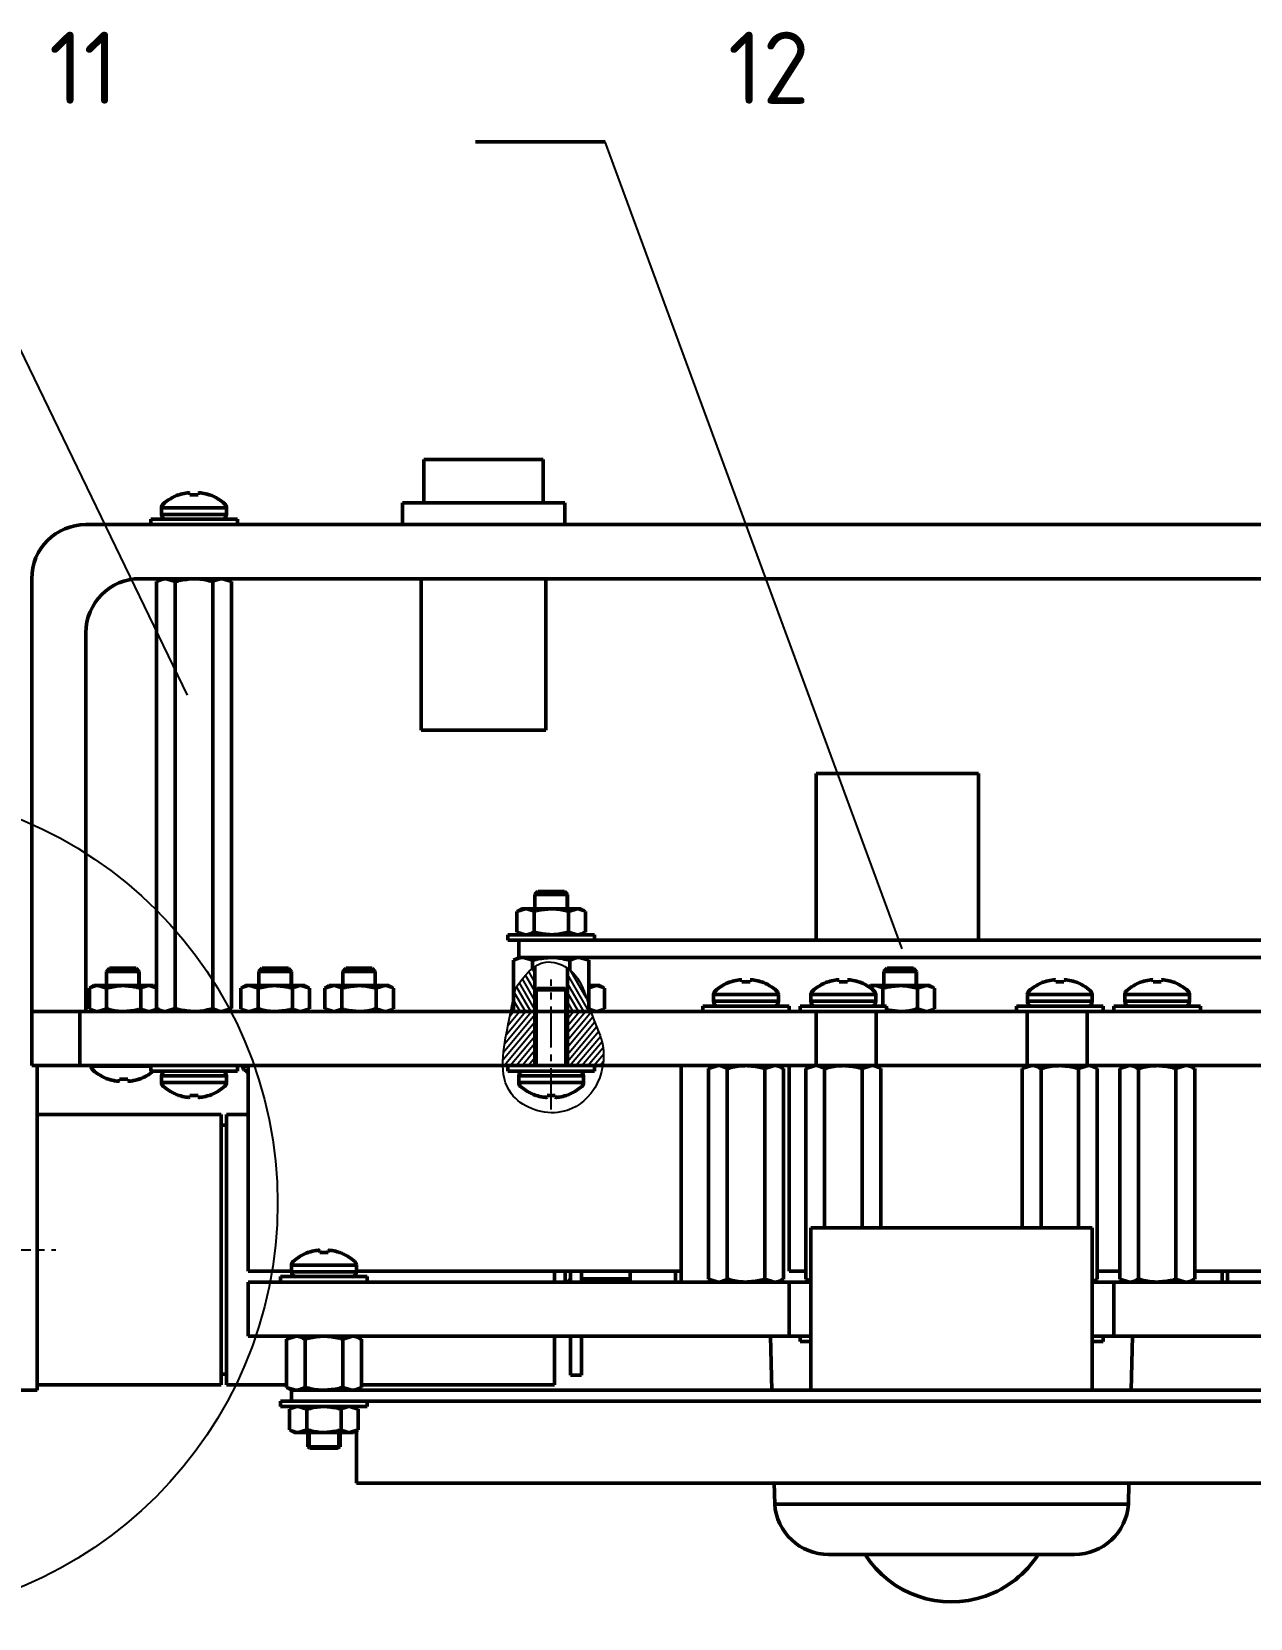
# Model space of a CAD drawing. Header units: inches. Extents: x -1846 to 3013, y 0 to 1997.
# Drawn here: x 825.7 to 994.6, y 1777.4 to 1997.3 of the extents above; entities that cross this region are included whole.
import ezdxf

# ---------------------------------------------------------------- set-up
doc = ezdxf.new("R2010")
doc.units = ezdxf.units.IN
doc.linetypes.add('CENTER2', pattern=[28.575, 19.05, -3.175, 3.175, -3.175])
for name, color, linetype, lineweight in [('Basic', 7, 'Continuous', 50), ('Center', 1, 'CENTER2', 25), ('Thin', 3, 'Continuous', 25)]:
    doc.layers.add(name, color=color, linetype=linetype, lineweight=lineweight)
doc.styles.add('Annotative', font='')
doc.styles.get('Annotative').set_extended_font_data('TCVN 7284', italic=True)

msp = doc.modelspace()

# ---------------------------------------------------------------- hatches: boundary and pattern name
at = {"layer": 'Thin', "ltscale": 0.3}
h = msp.add_hatch(dxfattribs=at)
h.set_pattern_fill('ANSI31', color=256, scale=0.2, angle=75)
h.set_pattern_definition([(120, (1547.53987, 1015.4819), (-0.54992613, -0.3175), [])])
edge = h.paths.add_edge_path()
edge.add_spline(control_points=[(895.44, 1867.73), (895.32, 1867.64), (895.21, 1867.56), (895.09, 1867.47)], knot_values=[50.446643, 50.446643, 50.446643, 50.446643, 50.891557, 50.891557, 50.891557, 50.891557], degree=3, periodic=0)
edge.add_spline(control_points=[(895.09, 1867.47), (894.24, 1866.77), (893.5, 1865.75), (892.76, 1864.72)], knot_values=[50.891557, 50.891557, 50.891557, 50.891557, 54.226772, 54.226772, 54.226772, 54.226772], degree=3, periodic=0)
edge.add_spline(control_points=[(892.76, 1864.72), (892.67, 1864.3), (892.58, 1863.87), (892.49, 1863.44)], knot_values=[0, 0, 0, 0, 1.349561, 1.349561, 1.349561, 1.349561], degree=3, periodic=0)
edge.add_line((892.49, 1863.44), (892.49, 1861.47))
edge.add_line((892.49, 1861.47), (895.44, 1861.47))
edge.add_line((895.44, 1861.47), (895.44, 1867.73))
edge = h.paths.add_edge_path()
edge.add_spline(control_points=[(902.89, 1862.41), (902.31, 1864.26), (901.7, 1866.09), (900.29, 1867.24)], knot_values=[39.66356, 39.66356, 39.66356, 39.66356, 45.172028, 45.172028, 45.172028, 45.172028], degree=3, periodic=0)
edge.add_spline(control_points=[(900.29, 1867.24), (900.18, 1867.33), (900.06, 1867.42), (899.94, 1867.5)], knot_values=[45.172028, 45.172028, 45.172028, 45.172028, 45.604796, 45.604796, 45.604796, 45.604796], degree=3, periodic=0)
edge.add_line((899.94, 1867.5), (899.94, 1861.47))
edge.add_line((899.94, 1861.47), (902.89, 1861.47))
edge.add_line((902.89, 1861.47), (902.89, 1862.41))
h = msp.add_hatch(dxfattribs=at)
h.set_pattern_fill('ANSI31', color=256, scale=0.2, angle=5)
h.set_pattern_definition([(50, (2313.8057, 1015.4819), (-0.48643822, 0.40817013), [])])
edge = h.paths.add_edge_path()
edge.add_line((895.44, 1861.47), (892.09, 1861.47))
edge.add_spline(control_points=[(892.09, 1861.47), (891.97, 1860.9), (891.49, 1858.5), (890.95, 1855.83), (891, 1853.97)], knot_values=[3.376613, 3.376613, 3.376613, 3.376613, 5.100631, 10.519226, 10.519226, 10.519226, 10.519226], degree=3, periodic=0)
edge.add_line((891, 1853.97), (895.44, 1853.97))
edge.add_line((895.44, 1853.97), (895.44, 1861.47))
edge = h.paths.add_edge_path()
edge.add_spline(control_points=[(904.97, 1855.79), (904.96, 1855.95), (904.95, 1856.11), (904.93, 1856.27)], knot_values=[32.800414, 32.800414, 32.800414, 32.800414, 33.27529, 33.27529, 33.27529, 33.27529], degree=3, periodic=0)
edge.add_spline(control_points=[(904.93, 1856.27), (904.91, 1856.42), (904.89, 1856.56), (904.87, 1856.7)], knot_values=[33.27529, 33.27529, 33.27529, 33.27529, 33.706842, 33.706842, 33.706842, 33.706842], degree=3, periodic=0)
edge.add_spline(control_points=[(904.87, 1856.7), (904.84, 1856.86), (904.81, 1857.01), (904.77, 1857.17)], knot_values=[33.706842, 33.706842, 33.706842, 33.706842, 34.182025, 34.182025, 34.182025, 34.182025], degree=3, periodic=0)
edge.add_spline(control_points=[(904.77, 1857.17), (904.75, 1857.25), (904.69, 1857.47), (904.63, 1857.67), (904.59, 1857.79)], knot_values=[34.182025, 34.182025, 34.182025, 34.182025, 34.456669, 34.841739, 34.841739, 34.841739, 34.841739], degree=3, periodic=0)
edge.add_spline(control_points=[(904.59, 1857.79), (904.47, 1858.11), (904.35, 1858.42), (904.21, 1858.74)], knot_values=[34.841739, 34.841739, 34.841739, 34.841739, 35.876286, 35.876286, 35.876286, 35.876286], degree=3, periodic=0)
edge.add_spline(control_points=[(904.21, 1858.74), (904.05, 1859.12), (903.88, 1859.51), (903.72, 1859.92)], knot_values=[35.876286, 35.876286, 35.876286, 35.876286, 37.143834, 37.143834, 37.143834, 37.143834], degree=3, periodic=0)
edge.add_spline(control_points=[(903.72, 1859.92), (903.69, 1860.01), (903.54, 1860.43), (903.42, 1860.88), (903.33, 1861.24)], knot_values=[37.143834, 37.143834, 37.143834, 37.143834, 37.426077, 38.433115, 38.433115, 38.433115, 38.433115], degree=3, periodic=0)
edge.add_spline(control_points=[(903.33, 1861.24), (903.31, 1861.31), (903.3, 1861.39), (903.28, 1861.47)], knot_values=[38.433115, 38.433115, 38.433115, 38.433115, 38.649825, 38.649825, 38.649825, 38.649825], degree=3, periodic=0)
edge.add_line((903.28, 1861.47), (899.94, 1861.47))
edge.add_line((899.94, 1861.47), (899.94, 1853.97))
edge.add_line((899.94, 1853.97), (904.86, 1853.97))
edge.add_spline(control_points=[(904.86, 1853.97), (904.88, 1854.12), (904.9, 1854.26), (904.92, 1854.41)], knot_values=[31.033763, 31.033763, 31.033763, 31.033763, 31.462315, 31.462315, 31.462315, 31.462315], degree=3, periodic=0)
edge.add_spline(control_points=[(904.92, 1854.41), (904.94, 1854.56), (904.95, 1854.71), (904.96, 1854.86)], knot_values=[31.462315, 31.462315, 31.462315, 31.462315, 31.893632, 31.893632, 31.893632, 31.893632], degree=3, periodic=0)
edge.add_spline(control_points=[(904.96, 1854.86), (904.97, 1855.02), (904.98, 1855.19), (904.98, 1855.35)], knot_values=[31.893632, 31.893632, 31.893632, 31.893632, 32.368735, 32.368735, 32.368735, 32.368735], degree=3, periodic=0)
edge.add_spline(control_points=[(904.98, 1855.35), (904.98, 1855.5), (904.98, 1855.64), (904.97, 1855.79)], knot_values=[32.368735, 32.368735, 32.368735, 32.368735, 32.800414, 32.800414, 32.800414, 32.800414], degree=3, periodic=0)

# ---------------------------------------------------------------- linework, layer by layer
at = {"layer": 'Basic'}
for p, q in [((905.18, 1982.01), (887.18, 1982.01)), ((880.06, 1937.97), (880.06, 1931.97)), ((880.06, 1937.97), (896.56, 1937.97)), ((896.56, 1937.97), (896.56, 1931.97)), ((847.6, 1933.34), (847.62, 1933.09)), ((848.76, 1933.09), (848.78, 1933.34)), ((843.69, 1931.31), (843.69, 1930.39)), ((843.69, 1931.31), (852.69, 1931.31)), ((846.04, 1933.09), (846.12, 1933.09)), ((847.62, 1933.09), (848.76, 1933.09)), ((850.26, 1933.09), (850.34, 1933.09)), ((852.69, 1930.39), (852.69, 1931.31)), ((877.06, 1931.97), (877.06, 1928.97)), ((877.06, 1931.97), (899.56, 1931.97)), ((899.56, 1931.97), (899.56, 1928.97)), ((833.19, 1928.97), (1073.19, 1928.97)), ((842.19, 1929.72), (842.19, 1928.97)), ((842.19, 1929.72), (854.19, 1929.72)), ((843.69, 1930.39), (852.69, 1930.39)), ((854.19, 1928.97), (854.19, 1929.72)), ((825.69, 1861.47), (825.69, 1921.47)), ((840.69, 1921.47), (1065.69, 1921.47)), ((843.69, 1921.47), (842.99, 1921.07)), ((842.99, 1921.07), (842.99, 1861.87)), ((845.59, 1921.07), (844.29, 1921.47)), ((845.59, 1921.07), (845.59, 1861.87)), ((850.79, 1921.07), (850.79, 1861.87)), ((853.39, 1921.07), (852.09, 1921.47)), ((853.39, 1921.07), (852.69, 1921.47)), ((853.39, 1921.07), (853.39, 1861.87)), ((879.69, 1900.47), (879.69, 1921.47)), ((896.94, 1900.47), (896.94, 1921.47)), ((833.19, 1913.97), (833.19, 1861.47)), ((896.94, 1900.47), (879.69, 1900.47)), ((934.44, 1894.47), (934.44, 1871.37)), ((934.44, 1894.47), (956.94, 1894.47)), ((956.94, 1894.47), (956.94, 1871.37)), ((895.44, 1877.69), (895.86, 1878.12)), ((895.44, 1877.69), (899.94, 1877.69)), ((895.44, 1877.69), (895.44, 1875.72)), ((899.52, 1878.12), (895.86, 1878.12)), ((899.94, 1877.69), (899.52, 1878.12)), ((899.94, 1877.69), (899.94, 1875.72)), ((893.56, 1875.72), (892.93, 1875.35)), ((892.93, 1875.35), (894.12, 1875.72)), ((892.93, 1875.35), (892.93, 1872.49)), ((893.56, 1875.72), (894.12, 1875.72)), ((894.12, 1875.72), (897.69, 1875.72)), ((895.31, 1875.35), (895.31, 1872.49)), ((897.69, 1875.72), (901.26, 1875.72)), ((900.07, 1875.35), (901.26, 1875.72)), ((900.07, 1875.35), (900.07, 1872.49)), ((901.26, 1875.72), (901.81, 1875.72)), ((902.45, 1875.35), (901.81, 1875.72)), ((902.45, 1875.35), (902.45, 1872.49)), ((891.69, 1872.12), (891.69, 1871.37)), ((891.69, 1872.12), (903.69, 1872.12)), ((892.93, 1872.49), (893.56, 1872.12)), ((892.93, 1872.49), (894.12, 1872.12)), ((900.07, 1872.49), (901.26, 1872.12)), ((901.81, 1872.12), (902.45, 1872.49)), ((903.69, 1871.37), (903.69, 1872.12)), ((891.69, 1871.37), (893.19, 1871.37)), ((893.19, 1871.37), (893.19, 1868.97)), ((893.19, 1871.37), (893.72, 1871.37)), ((893.72, 1871.37), (901.66, 1871.37)), ((901.66, 1871.37), (1004.72, 1871.37)), ((836.07, 1867.04), (836.49, 1867.47)), ((840.15, 1867.47), (836.49, 1867.47)), ((840.57, 1867.04), (840.15, 1867.47)), ((857.19, 1867.04), (857.61, 1867.47)), ((861.27, 1867.47), (857.61, 1867.47)), ((861.69, 1867.04), (861.27, 1867.47)), ((868.81, 1867.04), (869.24, 1867.47)), ((872.89, 1867.47), (869.24, 1867.47)), ((873.31, 1867.04), (872.89, 1867.47)), ((893.19, 1868.97), (892.49, 1868.57)), ((892.49, 1868.57), (892.49, 1861.47)), ((893.19, 1868.97), (1013.19, 1868.97)), ((895.09, 1868.57), (893.79, 1868.97)), ((895.09, 1868.57), (895.09, 1867.47)), ((895.44, 1853.97), (895.44, 1867.73)), ((899.94, 1867.5), (899.94, 1853.97)), ((900.29, 1868.57), (900.29, 1867.24)), ((902.89, 1868.57), (901.59, 1868.97)), ((902.89, 1868.57), (902.19, 1868.97)), ((902.89, 1868.57), (902.89, 1861.47)), ((943.81, 1867.04), (944.24, 1867.47)), ((947.89, 1867.47), (944.24, 1867.47)), ((948.31, 1867.04), (947.89, 1867.47)), ((834.31, 1865.07), (833.68, 1864.7)), ((834.31, 1865.07), (834.87, 1865.07)), ((836.06, 1864.7), (834.87, 1865.07)), ((838.44, 1865.07), (834.87, 1865.07)), ((836.07, 1867.04), (840.57, 1867.04)), ((836.07, 1867.04), (836.07, 1865.07)), ((838.44, 1865.07), (842.01, 1865.07)), ((840.57, 1867.04), (840.57, 1865.07)), ((842.99, 1864.76), (842.01, 1865.07)), ((842.01, 1865.07), (842.56, 1865.07)), ((842.99, 1864.82), (842.56, 1865.07)), ((855.31, 1865.07), (854.68, 1864.7)), ((855.31, 1865.07), (855.87, 1865.07)), ((857.06, 1864.7), (855.87, 1865.07)), ((859.44, 1865.07), (855.87, 1865.07)), ((857.19, 1867.04), (861.69, 1867.04)), ((857.19, 1867.04), (857.19, 1865.07)), ((859.44, 1865.07), (863.01, 1865.07)), ((861.69, 1867.04), (861.69, 1865.07)), ((864.2, 1864.7), (863.01, 1865.07)), ((863.01, 1865.07), (863.56, 1865.07)), ((864.2, 1864.7), (863.56, 1865.07)), ((866.94, 1865.07), (866.3, 1864.7)), ((866.3, 1864.7), (867.49, 1865.07)), ((866.94, 1865.07), (867.49, 1865.07)), ((867.49, 1865.07), (871.06, 1865.07)), ((868.81, 1867.04), (873.31, 1867.04)), ((868.81, 1867.04), (868.81, 1865.07)), ((871.06, 1865.07), (874.64, 1865.07)), ((873.31, 1867.04), (873.31, 1865.07)), ((873.45, 1864.7), (874.64, 1865.07)), ((874.64, 1865.07), (875.19, 1865.07)), ((875.83, 1864.7), (875.19, 1865.07)), ((902.89, 1864.76), (903.89, 1865.07)), ((902.89, 1865.07), (903.89, 1865.07)), ((903.89, 1865.07), (904.44, 1865.07)), ((905.08, 1864.7), (904.44, 1865.07)), ((922.54, 1865.59), (922.62, 1865.59)), ((924.1, 1865.84), (924.12, 1865.59)), ((924.12, 1865.59), (925.26, 1865.59)), ((925.26, 1865.59), (925.28, 1865.84)), ((926.76, 1865.59), (926.84, 1865.59)), ((936.04, 1865.59), (936.12, 1865.59)), ((937.6, 1865.84), (937.62, 1865.59)), ((937.62, 1865.59), (938.76, 1865.59)), ((938.76, 1865.59), (938.78, 1865.84)), ((940.26, 1865.59), (940.34, 1865.59)), ((941.94, 1865.07), (941.68, 1864.92)), ((941.79, 1864.85), (942.49, 1865.07)), ((941.94, 1865.07), (942.49, 1865.07)), ((942.49, 1865.07), (946.06, 1865.07)), ((943.81, 1867.04), (948.31, 1867.04)), ((943.81, 1867.04), (943.81, 1865.07)), ((946.06, 1865.07), (949.64, 1865.07)), ((948.31, 1867.04), (948.31, 1865.07)), ((948.45, 1864.7), (949.64, 1865.07)), ((949.64, 1865.07), (950.19, 1865.07)), ((950.83, 1864.7), (950.19, 1865.07)), ((966.04, 1865.59), (966.12, 1865.59)), ((967.6, 1865.84), (967.62, 1865.59)), ((967.62, 1865.59), (968.76, 1865.59)), ((968.76, 1865.59), (968.78, 1865.84)), ((970.26, 1865.59), (970.34, 1865.59)), ((979.54, 1865.59), (979.62, 1865.59)), ((981.1, 1865.84), (981.12, 1865.59)), ((981.12, 1865.59), (982.26, 1865.59)), ((982.26, 1865.59), (982.28, 1865.84)), ((983.76, 1865.59), (983.84, 1865.59)), ((833.68, 1861.84), (833.68, 1864.7)), ((836.06, 1861.84), (836.06, 1864.7)), ((840.82, 1861.84), (840.82, 1864.7)), ((854.68, 1861.84), (854.68, 1864.7)), ((857.06, 1861.84), (857.06, 1864.7)), ((861.82, 1861.84), (861.82, 1864.7)), ((864.2, 1861.84), (864.2, 1864.7)), ((866.3, 1864.7), (866.3, 1861.84)), ((868.68, 1864.7), (868.68, 1861.84)), ((873.45, 1864.7), (873.45, 1861.84)), ((875.83, 1864.7), (875.83, 1861.84)), ((895.44, 1864.47), (895.74, 1864.67)), ((895.44, 1864.47), (899.94, 1864.47)), ((899.64, 1864.67), (895.74, 1864.67)), ((899.94, 1864.47), (899.64, 1864.67)), ((905.08, 1864.7), (905.08, 1861.84)), ((920.19, 1863.81), (920.19, 1862.89)), ((920.19, 1863.81), (929.19, 1863.81)), ((920.19, 1862.89), (929.19, 1862.89)), ((929.19, 1862.89), (929.19, 1863.81)), ((933.69, 1863.81), (933.69, 1862.89)), ((933.69, 1863.81), (942.69, 1863.81)), ((933.69, 1862.89), (942.69, 1862.89)), ((942.69, 1862.89), (942.69, 1863.81)), ((943.68, 1864.7), (943.68, 1862.22)), ((948.45, 1864.7), (948.45, 1861.84)), ((950.83, 1864.7), (950.83, 1861.84)), ((963.69, 1863.81), (963.69, 1862.89)), ((963.69, 1863.81), (972.69, 1863.81)), ((963.69, 1862.89), (972.69, 1862.89)), ((972.69, 1862.89), (972.69, 1863.81)), ((977.19, 1863.81), (977.19, 1862.89)), ((977.19, 1863.81), (986.19, 1863.81)), ((977.19, 1862.89), (986.19, 1862.89)), ((986.19, 1862.89), (986.19, 1863.81)), ((825.69, 1861.47), (826.11, 1861.47)), ((825.69, 1853.97), (825.69, 1861.47)), ((826.11, 1861.47), (832.37, 1861.47)), ((832.37, 1861.47), (832.37, 1853.97)), ((934.41, 1861.47), (832.37, 1861.47)), ((833.68, 1861.84), (834.31, 1861.47)), ((836.06, 1861.84), (834.87, 1861.47)), ((836.69, 1861.48), (836.67, 1861.47)), ((840.65, 1861.47), (840.69, 1861.49)), ((843.2, 1861.84), (842.01, 1861.47)), ((842.56, 1861.47), (843.13, 1861.79)), ((842.99, 1861.87), (843.69, 1861.47)), ((845.59, 1861.87), (844.29, 1861.47)), ((853.39, 1861.87), (852.09, 1861.47)), ((852.69, 1861.47), (853.39, 1861.87)), ((854.68, 1861.84), (855.31, 1861.47)), ((857.06, 1861.84), (855.87, 1861.47)), ((857.69, 1861.48), (857.67, 1861.47)), ((864.2, 1861.84), (863.01, 1861.47)), ((863.56, 1861.47), (864.2, 1861.84)), ((866.3, 1861.84), (866.94, 1861.47)), ((866.3, 1861.84), (867.49, 1861.47)), ((873.45, 1861.84), (874.64, 1861.47)), ((875.19, 1861.47), (875.83, 1861.84)), ((902.89, 1861.78), (903.89, 1861.47)), ((904.44, 1861.47), (905.08, 1861.84)), ((918.69, 1862.22), (918.69, 1861.47)), ((918.69, 1862.22), (930.69, 1862.22)), ((930.69, 1861.47), (930.69, 1862.22)), ((932.19, 1862.22), (932.19, 1861.47)), ((932.19, 1862.22), (944.19, 1862.22)), ((934.41, 1853.97), (934.41, 1861.47)), ((934.41, 1861.47), (942.73, 1861.47)), ((942.73, 1861.47), (942.73, 1853.97)), ((942.73, 1861.47), (963.65, 1861.47)), ((944.19, 1861.47), (944.19, 1862.22)), ((944.19, 1861.71), (946.06, 1861.47)), ((948.26, 1861.47), (948.31, 1861.5)), ((948.45, 1861.84), (949.64, 1861.47)), ((950.19, 1861.47), (950.83, 1861.84)), ((962.19, 1862.22), (962.19, 1861.47)), ((962.19, 1862.22), (974.19, 1862.22)), ((963.65, 1853.97), (963.65, 1861.47)), ((963.65, 1861.47), (971.97, 1861.47)), ((971.97, 1861.47), (971.97, 1853.97)), ((971.97, 1861.47), (1074.01, 1861.47)), ((974.19, 1861.47), (974.19, 1862.22)), ((975.69, 1862.22), (975.69, 1861.47)), ((975.69, 1862.22), (987.69, 1862.22)), ((987.69, 1861.47), (987.69, 1862.22)), ((832.37, 1853.97), (825.69, 1853.97)), ((826.44, 1828.47), (826.44, 1853.97)), ((934.41, 1853.97), (832.37, 1853.97)), ((833.94, 1853.97), (833.94, 1853.88)), ((842.19, 1853.97), (842.19, 1853.22)), ((854.19, 1853.22), (854.19, 1853.97)), ((854.94, 1853.97), (854.94, 1853.88)), ((855.69, 1853.97), (855.69, 1825.47)), ((905.03, 1853.97), (890.35, 1853.97)), ((891.69, 1853.97), (891.69, 1853.22)), ((905.19, 1853.97), (897.69, 1853.97)), ((903.69, 1853.22), (903.69, 1853.97)), ((915.69, 1853.97), (915.69, 1825.47)), ((920.19, 1853.97), (919.49, 1853.57)), ((919.49, 1853.57), (920.79, 1853.97)), ((927.29, 1853.57), (928.59, 1853.97)), ((929.89, 1853.57), (929.19, 1853.97)), ((930.69, 1853.97), (930.69, 1825.47)), ((933.69, 1853.97), (932.99, 1853.57)), ((932.99, 1853.57), (934.29, 1853.97)), ((942.73, 1853.97), (934.41, 1853.97)), ((940.79, 1853.57), (942.09, 1853.97)), ((943.39, 1853.57), (942.69, 1853.97)), ((942.73, 1853.97), (963.65, 1853.97)), ((963.69, 1853.97), (962.99, 1853.57)), ((962.99, 1853.57), (964.29, 1853.97)), ((971.97, 1853.97), (963.65, 1853.97)), ((970.79, 1853.57), (972.09, 1853.97)), ((971.97, 1853.97), (1074.01, 1853.97)), ((973.39, 1853.57), (972.69, 1853.97)), ((977.19, 1853.97), (976.49, 1853.57)), ((976.49, 1853.57), (977.79, 1853.97)), ((984.29, 1853.57), (985.59, 1853.97)), ((986.89, 1853.57), (986.19, 1853.97)), ((842.19, 1853.88), (833.94, 1853.88)), ((836.37, 1852.09), (836.29, 1852.09)), ((837.87, 1852.09), (837.85, 1851.85)), ((839.01, 1852.09), (837.87, 1852.09)), ((839.03, 1851.85), (839.01, 1852.09)), ((840.59, 1852.09), (840.51, 1852.09)), ((854.19, 1853.22), (842.19, 1853.22)), ((843.69, 1852.54), (843.69, 1851.63)), ((852.69, 1852.54), (843.69, 1852.54)), ((852.69, 1851.63), (852.69, 1852.54)), ((855.69, 1853.88), (854.94, 1853.88)), ((903.69, 1853.22), (891.69, 1853.22)), ((893.19, 1852.54), (893.19, 1851.63)), ((902.19, 1852.54), (893.19, 1852.54)), ((902.19, 1851.63), (902.19, 1852.54)), ((919.49, 1824.37), (919.49, 1853.57)), ((922.09, 1824.37), (922.09, 1853.57)), ((927.29, 1824.37), (927.29, 1853.57)), ((929.89, 1824.37), (929.89, 1853.57)), ((932.99, 1824.37), (932.99, 1853.57)), ((935.59, 1831.47), (935.59, 1853.57)), ((940.79, 1831.47), (940.79, 1853.57)), ((943.39, 1831.47), (943.39, 1853.57)), ((962.99, 1831.47), (962.99, 1853.57)), ((965.59, 1831.47), (965.59, 1853.57)), ((970.79, 1831.47), (970.79, 1853.57)), ((973.39, 1824.37), (973.39, 1853.57)), ((976.49, 1824.37), (976.49, 1853.57)), ((979.09, 1824.37), (979.09, 1853.57)), ((984.29, 1824.37), (984.29, 1853.57)), ((986.89, 1824.37), (986.89, 1853.57)), ((852.69, 1851.63), (843.69, 1851.63)), ((846.12, 1849.84), (846.04, 1849.84)), ((847.62, 1849.84), (847.6, 1849.6)), ((848.76, 1849.84), (847.62, 1849.84)), ((848.78, 1849.6), (848.76, 1849.84)), ((850.34, 1849.84), (850.26, 1849.84)), ((902.19, 1851.63), (893.19, 1851.63)), ((895.62, 1849.84), (895.54, 1849.84)), ((897.12, 1849.84), (897.1, 1849.6)), ((898.26, 1849.84), (897.12, 1849.84)), ((898.28, 1849.6), (898.26, 1849.84)), ((899.84, 1849.84), (899.76, 1849.84)), ((851.94, 1847.22), (826.44, 1847.22)), ((851.94, 1809.72), (851.94, 1847.22)), ((852.69, 1845.72), (851.94, 1845.72)), ((855.69, 1847.22), (852.69, 1847.22)), ((852.69, 1809.72), (852.69, 1847.22)), ((933.69, 1831.47), (933.69, 1808.97)), ((933.69, 1831.47), (972.69, 1831.47)), ((972.69, 1831.47), (972.69, 1808.97)), ((826.44, 1828.47), (826.44, 1808.97)), ((864.04, 1828.09), (864.12, 1828.09)), ((865.6, 1828.34), (865.62, 1828.09)), ((865.62, 1828.09), (866.76, 1828.09)), ((866.76, 1828.09), (866.78, 1828.34)), ((868.26, 1828.09), (868.34, 1828.09)), ((855.69, 1825.47), (861.69, 1825.47)), ((861.69, 1826.31), (861.69, 1825.39)), ((861.69, 1826.31), (870.69, 1826.31)), ((861.69, 1825.39), (870.69, 1825.39)), ((870.69, 1825.39), (870.69, 1826.31)), ((870.69, 1825.47), (915.69, 1825.47)), ((898.14, 1823.97), (898.14, 1825.47)), ((899.64, 1823.97), (899.64, 1825.47)), ((900.39, 1825.47), (900.39, 1823.97)), ((901.89, 1825.47), (901.89, 1823.97)), ((908.64, 1825.47), (908.64, 1823.97)), ((914.94, 1825.47), (914.94, 1823.97)), ((915.69, 1825.47), (915.69, 1823.97)), ((930.69, 1825.47), (932.99, 1825.47)), ((973.39, 1825.47), (976.49, 1825.47)), ((986.89, 1825.47), (1035.69, 1825.47)), ((990.69, 1823.97), (990.69, 1825.47)), ((991.44, 1823.97), (991.44, 1825.47)), ((855.69, 1816.47), (855.69, 1823.97)), ((855.69, 1823.97), (863.19, 1823.97)), ((860.19, 1824.72), (860.19, 1823.97)), ((860.19, 1824.72), (861.03, 1824.72)), ((861.03, 1824.72), (872.19, 1824.72)), ((863.19, 1823.97), (930.69, 1823.97)), ((872.19, 1823.97), (872.19, 1824.72)), ((899.94, 1823.97), (900.39, 1824.42)), ((901.89, 1824.42), (908.64, 1824.42)), ((907.89, 1824.42), (907.89, 1823.97)), ((919.49, 1824.37), (920.19, 1823.97)), ((919.49, 1824.37), (920.79, 1823.97)), ((927.29, 1824.37), (928.59, 1823.97)), ((929.19, 1823.97), (929.89, 1824.37)), ((930.69, 1816.47), (930.69, 1823.97)), ((933.69, 1823.97), (930.69, 1823.97)), ((932.99, 1824.37), (933.69, 1823.97)), ((932.99, 1824.37), (933.69, 1824.15)), ((972.69, 1823.97), (973.39, 1824.37)), ((975.69, 1823.97), (972.69, 1823.97)), ((975.69, 1816.47), (975.69, 1823.97)), ((975.69, 1823.97), (1043.19, 1823.97)), ((976.49, 1824.37), (977.19, 1823.97)), ((976.49, 1824.37), (977.79, 1823.97)), ((984.29, 1824.37), (985.59, 1823.97)), ((986.19, 1823.97), (986.89, 1824.37)), ((863.19, 1816.47), (855.69, 1816.47)), ((861.69, 1816.47), (860.99, 1816.07)), ((860.99, 1816.07), (862.29, 1816.47)), ((860.99, 1809.37), (860.99, 1816.07)), ((863.19, 1816.47), (930.69, 1816.47)), ((863.59, 1809.37), (863.59, 1816.07)), ((868.79, 1816.07), (870.09, 1816.47)), ((868.79, 1809.37), (868.79, 1816.07)), ((871.39, 1816.07), (870.69, 1816.47)), ((871.39, 1809.37), (871.39, 1816.07)), ((898.14, 1809.72), (898.14, 1816.47)), ((900.39, 1816.47), (900.39, 1811.07)), ((901.89, 1816.47), (901.89, 1811.07)), ((928.11, 1816.47), (928.29, 1808.97)), ((933.69, 1816.47), (930.69, 1816.47)), ((932.19, 1816.47), (932.19, 1815.72)), ((933.69, 1815.72), (932.19, 1815.72)), ((975.69, 1816.47), (972.69, 1816.47)), ((974.19, 1815.72), (972.69, 1815.72)), ((974.19, 1815.72), (974.19, 1816.47)), ((975.69, 1816.47), (1043.19, 1816.47)), ((978.09, 1808.97), (978.27, 1816.47)), ((851.94, 1811.22), (852.69, 1811.22)), ((900.39, 1811.07), (901.89, 1811.07)), ((824.19, 1808.97), (826.44, 1808.97)), ((826.44, 1809.72), (851.94, 1809.72)), ((852.69, 1809.72), (860.99, 1809.72)), ((860.99, 1809.37), (861.69, 1808.97)), ((860.99, 1809.37), (862.29, 1808.97)), ((861.69, 1808.97), (861.69, 1807.47)), ((861.69, 1808.97), (1040.19, 1808.97)), ((868.79, 1809.37), (870.09, 1808.97)), ((870.69, 1808.97), (871.39, 1809.37)), ((871.39, 1809.72), (898.14, 1809.72)), ((860.19, 1807.47), (860.19, 1806.72)), ((861.69, 1807.47), (860.19, 1807.47)), ((871.21, 1806.72), (860.19, 1806.72)), ((862.06, 1806.72), (861.43, 1806.35)), ((861.43, 1803.49), (861.43, 1806.35)), ((861.69, 1807.47), (862.22, 1807.47)), ((870.16, 1807.47), (862.22, 1807.47)), ((863.81, 1806.35), (862.62, 1806.72)), ((863.81, 1803.49), (863.81, 1806.35)), ((868.57, 1803.49), (868.57, 1806.35)), ((870.95, 1806.35), (869.76, 1806.72)), ((870.16, 1807.47), (1036.22, 1807.47)), ((870.95, 1806.35), (870.31, 1806.72)), ((870.95, 1803.49), (870.95, 1806.35)), ((872.19, 1806.72), (871.21, 1806.72)), ((872.19, 1806.72), (872.19, 1807.47)), ((861.43, 1803.49), (862.06, 1803.12)), ((863.81, 1803.49), (862.62, 1803.12)), ((870.95, 1803.49), (869.76, 1803.12)), ((870.31, 1803.12), (870.95, 1803.49)), ((862.62, 1803.12), (862.06, 1803.12)), ((866.19, 1803.12), (862.62, 1803.12)), ((863.94, 1801.14), (863.94, 1803.12)), ((869.76, 1803.12), (866.19, 1803.12)), ((868.44, 1801.14), (868.44, 1803.12)), ((870.31, 1803.12), (869.76, 1803.12)), ((870.69, 1796.07), (870.69, 1803.33)), ((868.44, 1801.14), (863.94, 1801.14)), ((863.94, 1801.14), (864.24, 1800.94)), ((864.24, 1800.94), (868.14, 1800.94)), ((868.44, 1801.14), (868.14, 1800.94)), ((1035.69, 1796.07), (870.69, 1796.07)), ((928.6, 1796.07), (928.67, 1793.18)), ((977.71, 1793.18), (977.78, 1796.07)), ((928.67, 1793.18), (977.71, 1793.18)), ((970.23, 1786.21), (936.15, 1786.21))]:
    msp.add_line(p, q, dxfattribs=at)
at = {"layer": 'Basic', "flags": 128}
msp.add_lwpolyline([(855.16, 1853.38), (855.49, 1853.1), (855.69, 1852.95)], dxfattribs=at)
at = {"layer": 'Basic'}
for centre, radius, start, end in [((848.19, 1927.08), 6.36, 100.1662, 109.027), ((847.81, 1928.02), 5.37, 93.964, 97.9842), ((847.27, 1932.33), 1.07, 71.7311, 80.5485), ((849.11, 1932.33), 1.07, 99.4515, 108.2689), ((848.57, 1928.02), 5.37, 82.0158, 86.036), ((848.19, 1927.08), 6.36, 70.973, 79.8338), ((844.36, 1931.31), 0.675, 132.4927, 180), ((848.19, 1927.13), 6.34, 109.825, 132.4927), ((848.19, 1927.13), 6.34, 47.5073, 70.175), ((852.01, 1931.31), 0.675, 0, 47.5073), ((833.19, 1921.47), 7.5, 90, 180), ((844.36, 1930.39), 0.675, 180, 270), ((852.01, 1930.39), 0.675, 270, 0), ((840.69, 1913.97), 7.5, 90, 180), ((924.69, 1859.63), 6.34, 109.825, 132.4927), ((924.69, 1859.58), 6.36, 100.1662, 109.027), ((924.31, 1860.52), 5.37, 93.964, 97.9842), ((923.77, 1864.83), 1.07, 71.7311, 80.5485), ((925.61, 1864.83), 1.07, 99.4515, 108.2689), ((925.07, 1860.52), 5.37, 82.0158, 86.036), ((924.69, 1859.58), 6.36, 70.973, 79.8338), ((924.69, 1859.63), 6.34, 47.5073, 70.175), ((938.19, 1859.63), 6.34, 109.825, 132.4927), ((938.19, 1859.58), 6.36, 100.1662, 109.027), ((937.81, 1860.52), 5.37, 93.964, 97.9842), ((937.27, 1864.83), 1.07, 71.7311, 80.5485), ((939.11, 1864.83), 1.07, 99.4515, 108.2689), ((938.57, 1860.52), 5.37, 82.0158, 86.036), ((938.19, 1859.58), 6.36, 70.973, 79.8338), ((938.19, 1859.63), 6.34, 47.5073, 70.175), ((968.19, 1859.63), 6.34, 109.825, 132.4927), ((968.19, 1859.58), 6.36, 100.1662, 109.027), ((967.81, 1860.52), 5.37, 93.964, 97.9842), ((967.27, 1864.83), 1.07, 71.7311, 80.5485), ((969.11, 1864.83), 1.07, 99.4515, 108.2689), ((968.57, 1860.52), 5.37, 82.0158, 86.036), ((968.19, 1859.58), 6.36, 70.973, 79.8338), ((968.19, 1859.63), 6.34, 47.5073, 70.175), ((981.69, 1859.63), 6.34, 109.825, 132.4927), ((981.69, 1859.58), 6.36, 100.1662, 109.027), ((981.31, 1860.52), 5.37, 93.964, 97.9842), ((980.77, 1864.83), 1.07, 71.7311, 80.5485), ((982.61, 1864.83), 1.07, 99.4515, 108.2689), ((982.07, 1860.52), 5.37, 82.0158, 86.036), ((981.69, 1859.58), 6.36, 70.973, 79.8338), ((981.69, 1859.63), 6.34, 47.5073, 70.175), ((920.86, 1863.81), 0.675, 132.4927, 180), ((920.86, 1862.89), 0.675, 180, 270), ((928.51, 1862.89), 0.675, 270, 0), ((928.51, 1863.81), 0.675, 0, 47.5073), ((934.36, 1863.81), 0.675, 132.4927, 180), ((934.36, 1862.89), 0.675, 180, 270), ((942.01, 1862.89), 0.675, 270, 0), ((942.01, 1863.81), 0.675, 0, 47.5073), ((964.36, 1863.81), 0.675, 132.4927, 180), ((964.36, 1862.89), 0.675, 180, 270), ((972.01, 1862.89), 0.675, 270, 0), ((972.01, 1863.81), 0.675, 0, 47.5073), ((977.86, 1863.81), 0.675, 132.4927, 180), ((977.86, 1862.89), 0.675, 180, 270), ((985.51, 1862.89), 0.675, 270, 0), ((985.51, 1863.81), 0.675, 0, 47.5073), ((834.61, 1853.88), 0.675, 180, 227.5073), ((838.44, 1858.06), 6.34, 227.5073, 250.175), ((838.44, 1858.1), 6.36, 250.973, 259.8338), ((838.06, 1857.17), 5.37, 262.0158, 266.036), ((837.52, 1852.86), 1.07, 279.4515, 288.2689), ((839.36, 1852.86), 1.07, 251.7311, 260.5485), ((838.82, 1857.17), 5.37, 273.964, 277.9842), ((838.44, 1858.1), 6.36, 280.1662, 289.027), ((838.44, 1858.06), 6.34, 289.825, 310.2428), ((844.36, 1852.54), 0.675, 90, 180), ((852.01, 1852.54), 0.675, 0, 90), ((855.61, 1853.88), 0.675, 180, 227.5073), ((893.86, 1852.54), 0.675, 90, 180), ((901.51, 1852.54), 0.675, 0, 90), ((844.36, 1851.63), 0.675, 180, 227.5073), ((848.19, 1855.81), 6.34, 227.5073, 250.175), ((848.19, 1855.85), 6.36, 250.973, 259.8338), ((847.81, 1854.92), 5.37, 262.0158, 266.036), ((847.27, 1850.61), 1.07, 279.4515, 288.2689), ((849.11, 1850.61), 1.07, 251.7311, 260.5485), ((848.57, 1854.92), 5.37, 273.964, 277.9842), ((848.19, 1855.85), 6.36, 280.1662, 289.027), ((848.19, 1855.81), 6.34, 289.825, 312.4927), ((852.01, 1851.63), 0.675, 312.4927, 0), ((893.86, 1851.63), 0.675, 180, 227.5073), ((897.69, 1855.81), 6.34, 227.5073, 250.175), ((897.69, 1855.85), 6.36, 250.973, 259.8338), ((897.31, 1854.92), 5.37, 262.0158, 266.036), ((896.77, 1850.61), 1.07, 279.4515, 288.2689), ((898.61, 1850.61), 1.07, 251.7311, 260.5485), ((898.07, 1854.92), 5.37, 273.964, 277.9842), ((897.69, 1855.85), 6.36, 280.1662, 289.027), ((897.69, 1855.81), 6.34, 289.825, 312.4927), ((901.51, 1851.63), 0.675, 312.4927, 0), ((866.19, 1822.13), 6.34, 109.825, 132.4927), ((866.19, 1822.08), 6.36, 100.1662, 109.027), ((865.81, 1823.02), 5.37, 93.964, 97.9842), ((865.27, 1827.33), 1.07, 71.7311, 80.5485), ((867.11, 1827.33), 1.07, 99.4515, 108.2689), ((866.57, 1823.02), 5.37, 82.0158, 86.036), ((866.19, 1822.08), 6.36, 70.973, 79.8338), ((866.19, 1822.13), 6.34, 47.5073, 70.175), ((862.36, 1826.31), 0.675, 132.4927, 180), ((862.36, 1825.39), 0.675, 180, 270), ((870.01, 1825.39), 0.675, 270, 0), ((870.01, 1826.31), 0.675, 0, 47.5073), ((936.15, 1793.71), 7.5, 184, 270), ((970.23, 1793.71), 7.5, 270, 356), ((953.19, 1793.89), 14.25, 212.6369, 289.3348), ((953.19, 1793.89), 14.25, 289.3348, 327.3631)]:
    msp.add_arc(centre, radius, start, end, dxfattribs=at)
for points, knots in [([(844.29, 1921.47), (844.26, 1921.47), (843.82, 1921.46), (843.39, 1921.26), (842.99, 1921.07)], [0, 0, 0, 0, 0.0701596, 1, 1, 1, 1]), ([(848.19, 1921.47), (847.48, 1921.42), (846.6, 1921.35), (845.76, 1921.11), (845.59, 1921.07)], [0, 0, 0, 0, 0.804908, 1, 1, 1, 1]), ([(850.79, 1921.07), (850.12, 1921.23), (849.26, 1921.45), (848.38, 1921.46), (848.19, 1921.47)], [0, 0, 0, 0, 0.7806222, 1, 1, 1, 1]), ([(852.09, 1921.47), (852.06, 1921.47), (851.62, 1921.46), (851.19, 1921.26), (850.79, 1921.07)], [0, 0, 0, 0, 0.07016, 1, 1, 1, 1]), ([(894.12, 1875.72), (894.15, 1875.72), (894.55, 1875.71), (894.94, 1875.52), (895.31, 1875.35)], [0, 0, 0, 0, 0.0701503, 1, 1, 1, 1]), ([(895.31, 1875.35), (895.46, 1875.39), (896.23, 1875.61), (897.04, 1875.67), (897.69, 1875.72)], [0, 0, 0, 0, 0.194876, 1, 1, 1, 1]), ([(897.69, 1875.72), (897.87, 1875.71), (898.67, 1875.7), (899.46, 1875.5), (900.07, 1875.35)], [0, 0, 0, 0, 0.219209, 1, 1, 1, 1]), ([(901.26, 1875.72), (901.29, 1875.72), (901.69, 1875.71), (902.09, 1875.52), (902.45, 1875.35)], [0, 0, 0, 0, 0.0701503, 1, 1, 1, 1]), ([(894.12, 1872.12), (894.15, 1872.12), (894.55, 1872.12), (894.94, 1872.31), (895.31, 1872.49)], [0, 0, 0, 0, 0.0701503, 1, 1, 1, 1]), ([(895.31, 1872.49), (895.46, 1872.44), (896.23, 1872.23), (897.04, 1872.17), (897.69, 1872.12)], [0, 0, 0, 0, 0.194876, 1, 1, 1, 1]), ([(897.69, 1872.12), (897.87, 1872.12), (898.67, 1872.14), (899.46, 1872.33), (900.07, 1872.49)], [0, 0, 0, 0, 0.219209, 1, 1, 1, 1]), ([(901.26, 1872.12), (901.29, 1872.12), (901.69, 1872.12), (902.09, 1872.31), (902.45, 1872.49)], [0, 0, 0, 0, 0.0701503, 1, 1, 1, 1]), ([(893.79, 1868.97), (893.76, 1868.97), (893.32, 1868.96), (892.89, 1868.76), (892.49, 1868.57)], [0, 0, 0, 0, 0.07016, 1, 1, 1, 1]), ([(897.69, 1868.97), (896.98, 1868.92), (896.1, 1868.85), (895.26, 1868.61), (895.09, 1868.57)], [0, 0, 0, 0, 0.804908, 1, 1, 1, 1]), ([(900.29, 1868.57), (899.62, 1868.73), (898.76, 1868.95), (897.88, 1868.96), (897.69, 1868.97)], [0, 0, 0, 0, 0.780622, 1, 1, 1, 1]), ([(901.59, 1868.97), (901.56, 1868.97), (901.12, 1868.96), (900.69, 1868.76), (900.29, 1868.57)], [0, 0, 0, 0, 0.07016, 1, 1, 1, 1]), ([(834.87, 1865.07), (834.84, 1865.07), (834.44, 1865.06), (834.04, 1864.87), (833.68, 1864.7)], [0, 0, 0, 0, 0.0701503, 1, 1, 1, 1]), ([(838.44, 1865.07), (838.26, 1865.06), (837.46, 1865.05), (836.67, 1864.85), (836.06, 1864.7)], [0, 0, 0, 0, 0.219209, 1, 1, 1, 1]), ([(840.82, 1864.7), (840.67, 1864.74), (839.9, 1864.96), (839.09, 1865.02), (838.44, 1865.07)], [0, 0, 0, 0, 0.194876, 1, 1, 1, 1]), ([(842.01, 1865.07), (841.98, 1865.07), (841.58, 1865.06), (841.19, 1864.87), (840.82, 1864.7)], [0, 0, 0, 0, 0.0701503, 1, 1, 1, 1]), ([(855.87, 1865.07), (855.84, 1865.07), (855.44, 1865.06), (855.04, 1864.87), (854.68, 1864.7)], [0, 0, 0, 0, 0.0701503, 1, 1, 1, 1]), ([(859.44, 1865.07), (859.26, 1865.06), (858.46, 1865.05), (857.67, 1864.85), (857.06, 1864.7)], [0, 0, 0, 0, 0.219209, 1, 1, 1, 1]), ([(861.82, 1864.7), (861.67, 1864.74), (860.9, 1864.96), (860.09, 1865.02), (859.44, 1865.07)], [0, 0, 0, 0, 0.194876, 1, 1, 1, 1]), ([(863.01, 1865.07), (862.98, 1865.07), (862.58, 1865.06), (862.19, 1864.87), (861.82, 1864.7)], [0, 0, 0, 0, 0.0701503, 1, 1, 1, 1]), ([(867.49, 1865.07), (867.52, 1865.07), (867.92, 1865.06), (868.32, 1864.87), (868.68, 1864.7)], [0, 0, 0, 0, 0.0701503, 1, 1, 1, 1]), ([(868.68, 1864.7), (868.83, 1864.74), (869.61, 1864.96), (870.42, 1865.02), (871.06, 1865.07)], [0, 0, 0, 0, 0.194876, 1, 1, 1, 1]), ([(871.06, 1865.07), (871.24, 1865.06), (872.05, 1865.05), (872.83, 1864.85), (873.45, 1864.7)], [0, 0, 0, 0, 0.219209, 1, 1, 1, 1]), ([(874.64, 1865.07), (874.67, 1865.07), (875.07, 1865.06), (875.46, 1864.87), (875.83, 1864.7)], [0, 0, 0, 0, 0.0701503, 1, 1, 1, 1]), ([(903.89, 1865.07), (903.92, 1865.07), (904.32, 1865.06), (904.71, 1864.87), (905.08, 1864.7)], [0, 0, 0, 0, 0.07015, 1, 1, 1, 1]), ([(942.49, 1865.07), (942.52, 1865.07), (942.92, 1865.06), (943.32, 1864.87), (943.68, 1864.7)], [0, 0, 0, 0, 0.07015, 1, 1, 1, 1]), ([(943.68, 1864.7), (943.83, 1864.74), (944.61, 1864.96), (945.42, 1865.02), (946.06, 1865.07)], [0, 0, 0, 0, 0.194876, 1, 1, 1, 1]), ([(946.06, 1865.07), (946.24, 1865.06), (947.05, 1865.05), (947.83, 1864.85), (948.45, 1864.7)], [0, 0, 0, 0, 0.2192088, 1, 1, 1, 1]), ([(949.64, 1865.07), (949.67, 1865.07), (950.07, 1865.06), (950.46, 1864.87), (950.83, 1864.7)], [0, 0, 0, 0, 0.07015, 1, 1, 1, 1]), ([(834.87, 1861.47), (834.84, 1861.47), (834.44, 1861.47), (834.04, 1861.66), (833.68, 1861.84)], [0, 0, 0, 0, 0.07015, 1, 1, 1, 1]), ([(838.44, 1861.47), (838.26, 1861.47), (837.46, 1861.49), (836.67, 1861.68), (836.06, 1861.84)], [0, 0, 0, 0, 0.219209, 1, 1, 1, 1]), ([(840.82, 1861.84), (840.67, 1861.79), (839.9, 1861.58), (839.09, 1861.52), (838.44, 1861.47)], [0, 0, 0, 0, 0.194876, 1, 1, 1, 1]), ([(842.01, 1861.47), (841.98, 1861.47), (841.58, 1861.47), (841.19, 1861.66), (840.82, 1861.84)], [0, 0, 0, 0, 0.07015, 1, 1, 1, 1]), ([(844.29, 1861.47), (844.26, 1861.47), (843.82, 1861.47), (843.39, 1861.68), (842.99, 1861.87)], [0, 0, 0, 0, 0.0701596, 1, 1, 1, 1]), ([(848.19, 1861.47), (847.48, 1861.52), (846.6, 1861.59), (845.76, 1861.82), (845.59, 1861.87)], [0, 0, 0, 0, 0.8049075, 1, 1, 1, 1]), ([(850.79, 1861.87), (850.12, 1861.7), (849.26, 1861.49), (848.38, 1861.47), (848.19, 1861.47)], [0, 0, 0, 0, 0.7806222, 1, 1, 1, 1]), ([(852.09, 1861.47), (852.06, 1861.47), (851.62, 1861.47), (851.19, 1861.68), (850.79, 1861.87)], [0, 0, 0, 0, 0.07016, 1, 1, 1, 1]), ([(855.87, 1861.47), (855.84, 1861.47), (855.44, 1861.47), (855.04, 1861.66), (854.68, 1861.84)], [0, 0, 0, 0, 0.07015, 1, 1, 1, 1]), ([(859.44, 1861.47), (859.26, 1861.47), (858.46, 1861.49), (857.67, 1861.68), (857.06, 1861.84)], [0, 0, 0, 0, 0.219209, 1, 1, 1, 1]), ([(861.82, 1861.84), (861.67, 1861.79), (860.9, 1861.58), (860.09, 1861.52), (859.44, 1861.47)], [0, 0, 0, 0, 0.194876, 1, 1, 1, 1]), ([(863.01, 1861.47), (862.98, 1861.47), (862.58, 1861.47), (862.19, 1861.66), (861.82, 1861.84)], [0, 0, 0, 0, 0.07015, 1, 1, 1, 1]), ([(867.49, 1861.47), (867.52, 1861.47), (867.92, 1861.47), (868.32, 1861.66), (868.68, 1861.84)], [0, 0, 0, 0, 0.0701503, 1, 1, 1, 1]), ([(868.68, 1861.84), (868.83, 1861.79), (869.61, 1861.58), (870.42, 1861.52), (871.06, 1861.47)], [0, 0, 0, 0, 0.194876, 1, 1, 1, 1]), ([(871.06, 1861.47), (871.24, 1861.47), (872.05, 1861.49), (872.83, 1861.68), (873.45, 1861.84)], [0, 0, 0, 0, 0.219209, 1, 1, 1, 1]), ([(874.64, 1861.47), (874.67, 1861.47), (875.07, 1861.47), (875.46, 1861.66), (875.83, 1861.84)], [0, 0, 0, 0, 0.0701503, 1, 1, 1, 1]), ([(903.89, 1861.47), (903.92, 1861.47), (904.32, 1861.47), (904.71, 1861.66), (905.08, 1861.84)], [0, 0, 0, 0, 0.07015, 1, 1, 1, 1]), ([(946.06, 1861.47), (946.24, 1861.47), (947.05, 1861.49), (947.83, 1861.68), (948.45, 1861.84)], [0, 0, 0, 0, 0.2192088, 1, 1, 1, 1]), ([(949.64, 1861.47), (949.67, 1861.47), (950.07, 1861.47), (950.46, 1861.66), (950.83, 1861.84)], [0, 0, 0, 0, 0.07015, 1, 1, 1, 1]), ([(920.79, 1853.97), (920.82, 1853.97), (921.26, 1853.96), (921.69, 1853.76), (922.09, 1853.57)], [0, 0, 0, 0, 0.07016, 1, 1, 1, 1]), ([(922.09, 1853.57), (922.76, 1853.73), (923.62, 1853.95), (924.5, 1853.96), (924.69, 1853.97)], [0, 0, 0, 0, 0.780622, 1, 1, 1, 1]), ([(924.69, 1853.97), (925.4, 1853.92), (926.28, 1853.85), (927.12, 1853.61), (927.29, 1853.57)], [0, 0, 0, 0, 0.8049075, 1, 1, 1, 1]), ([(928.59, 1853.97), (928.62, 1853.97), (929.06, 1853.96), (929.49, 1853.76), (929.89, 1853.57)], [0, 0, 0, 0, 0.0701596, 1, 1, 1, 1]), ([(934.29, 1853.97), (934.32, 1853.97), (934.76, 1853.96), (935.19, 1853.76), (935.59, 1853.57)], [0, 0, 0, 0, 0.07016, 1, 1, 1, 1]), ([(935.59, 1853.57), (936.26, 1853.73), (937.12, 1853.95), (938, 1853.96), (938.19, 1853.97)], [0, 0, 0, 0, 0.780622, 1, 1, 1, 1]), ([(938.19, 1853.97), (938.9, 1853.92), (939.78, 1853.85), (940.62, 1853.61), (940.79, 1853.57)], [0, 0, 0, 0, 0.8049075, 1, 1, 1, 1]), ([(942.09, 1853.97), (942.12, 1853.97), (942.56, 1853.96), (942.99, 1853.76), (943.39, 1853.57)], [0, 0, 0, 0, 0.0701596, 1, 1, 1, 1]), ([(964.29, 1853.97), (964.32, 1853.97), (964.76, 1853.96), (965.19, 1853.76), (965.59, 1853.57)], [0, 0, 0, 0, 0.07016, 1, 1, 1, 1]), ([(965.59, 1853.57), (966.26, 1853.73), (967.12, 1853.95), (968, 1853.96), (968.19, 1853.97)], [0, 0, 0, 0, 0.780622, 1, 1, 1, 1]), ([(968.19, 1853.97), (968.9, 1853.92), (969.78, 1853.85), (970.62, 1853.61), (970.79, 1853.57)], [0, 0, 0, 0, 0.8049075, 1, 1, 1, 1]), ([(972.09, 1853.97), (972.12, 1853.97), (972.56, 1853.96), (972.99, 1853.76), (973.39, 1853.57)], [0, 0, 0, 0, 0.0701596, 1, 1, 1, 1]), ([(977.79, 1853.97), (977.82, 1853.97), (978.26, 1853.96), (978.69, 1853.76), (979.09, 1853.57)], [0, 0, 0, 0, 0.07016, 1, 1, 1, 1]), ([(979.09, 1853.57), (979.76, 1853.73), (980.62, 1853.95), (981.5, 1853.96), (981.69, 1853.97)], [0, 0, 0, 0, 0.780622, 1, 1, 1, 1]), ([(981.69, 1853.97), (982.4, 1853.92), (983.28, 1853.85), (984.12, 1853.61), (984.29, 1853.57)], [0, 0, 0, 0, 0.8049075, 1, 1, 1, 1]), ([(985.59, 1853.97), (985.62, 1853.97), (986.06, 1853.96), (986.49, 1853.76), (986.89, 1853.57)], [0, 0, 0, 0, 0.0701596, 1, 1, 1, 1]), ([(920.79, 1823.97), (920.82, 1823.97), (921.26, 1823.97), (921.69, 1824.18), (922.09, 1824.37)], [0, 0, 0, 0, 0.07016, 1, 1, 1, 1]), ([(922.09, 1824.37), (922.76, 1824.2), (923.62, 1823.99), (924.5, 1823.97), (924.69, 1823.97)], [0, 0, 0, 0, 0.780622, 1, 1, 1, 1]), ([(924.69, 1823.97), (925.4, 1824.02), (926.28, 1824.09), (927.12, 1824.32), (927.29, 1824.37)], [0, 0, 0, 0, 0.8049075, 1, 1, 1, 1]), ([(928.59, 1823.97), (928.62, 1823.97), (929.06, 1823.97), (929.49, 1824.18), (929.89, 1824.37)], [0, 0, 0, 0, 0.07016, 1, 1, 1, 1]), ([(977.79, 1823.97), (977.82, 1823.97), (978.26, 1823.97), (978.69, 1824.18), (979.09, 1824.37)], [0, 0, 0, 0, 0.07016, 1, 1, 1, 1]), ([(979.09, 1824.37), (979.76, 1824.2), (980.62, 1823.99), (981.5, 1823.97), (981.69, 1823.97)], [0, 0, 0, 0, 0.780622, 1, 1, 1, 1]), ([(981.69, 1823.97), (982.4, 1824.02), (983.28, 1824.09), (984.12, 1824.32), (984.29, 1824.37)], [0, 0, 0, 0, 0.8049075, 1, 1, 1, 1]), ([(985.59, 1823.97), (985.62, 1823.97), (986.06, 1823.97), (986.49, 1824.18), (986.89, 1824.37)], [0, 0, 0, 0, 0.07016, 1, 1, 1, 1]), ([(862.29, 1816.47), (862.32, 1816.47), (862.76, 1816.46), (863.19, 1816.26), (863.59, 1816.07)], [0, 0, 0, 0, 0.07016, 1, 1, 1, 1]), ([(863.59, 1816.07), (864.26, 1816.23), (865.12, 1816.45), (866, 1816.46), (866.19, 1816.47)], [0, 0, 0, 0, 0.780622, 1, 1, 1, 1]), ([(866.19, 1816.47), (866.9, 1816.42), (867.78, 1816.35), (868.62, 1816.11), (868.79, 1816.07)], [0, 0, 0, 0, 0.804908, 1, 1, 1, 1]), ([(870.09, 1816.47), (870.12, 1816.47), (870.56, 1816.46), (870.99, 1816.26), (871.39, 1816.07)], [0, 0, 0, 0, 0.07016, 1, 1, 1, 1]), ([(862.29, 1808.97), (862.32, 1808.97), (862.76, 1808.97), (863.19, 1809.18), (863.59, 1809.37)], [0, 0, 0, 0, 0.07016, 1, 1, 1, 1]), ([(863.59, 1809.37), (864.26, 1809.2), (865.12, 1808.99), (866, 1808.97), (866.19, 1808.97)], [0, 0, 0, 0, 0.780622, 1, 1, 1, 1]), ([(866.19, 1808.97), (866.9, 1809.02), (867.78, 1809.09), (868.62, 1809.32), (868.79, 1809.37)], [0, 0, 0, 0, 0.804908, 1, 1, 1, 1]), ([(870.09, 1808.97), (870.12, 1808.97), (870.56, 1808.97), (870.99, 1809.18), (871.39, 1809.37)], [0, 0, 0, 0, 0.07016, 1, 1, 1, 1]), ([(862.62, 1806.72), (862.59, 1806.72), (862.19, 1806.71), (861.79, 1806.52), (861.43, 1806.35)], [0, 0, 0, 0, 0.0701503, 1, 1, 1, 1]), ([(866.19, 1806.72), (866.01, 1806.71), (865.21, 1806.7), (864.42, 1806.5), (863.81, 1806.35)], [0, 0, 0, 0, 0.219209, 1, 1, 1, 1]), ([(868.57, 1806.35), (868.42, 1806.39), (867.65, 1806.61), (866.84, 1806.67), (866.19, 1806.72)], [0, 0, 0, 0, 0.194876, 1, 1, 1, 1]), ([(869.76, 1806.72), (869.73, 1806.72), (869.33, 1806.71), (868.94, 1806.52), (868.57, 1806.35)], [0, 0, 0, 0, 0.0701503, 1, 1, 1, 1]), ([(862.62, 1803.12), (862.59, 1803.12), (862.19, 1803.12), (861.79, 1803.31), (861.43, 1803.49)], [0, 0, 0, 0, 0.0701503, 1, 1, 1, 1]), ([(866.19, 1803.12), (866.01, 1803.12), (865.21, 1803.14), (864.42, 1803.33), (863.81, 1803.49)], [0, 0, 0, 0, 0.219209, 1, 1, 1, 1]), ([(868.57, 1803.49), (868.42, 1803.44), (867.65, 1803.23), (866.84, 1803.17), (866.19, 1803.12)], [0, 0, 0, 0, 0.194876, 1, 1, 1, 1]), ([(869.76, 1803.12), (869.73, 1803.12), (869.33, 1803.12), (868.94, 1803.31), (868.57, 1803.49)], [0, 0, 0, 0, 0.0701503, 1, 1, 1, 1])]:
    msp.add_open_spline(points, degree=3, knots=knots, dxfattribs=at)
msp.add_open_spline([(972.69, 1824.07), (972.92, 1824.15), (973.15, 1824.26), (973.39, 1824.37)], degree=3, dxfattribs=at)
at = {"layer": 'Center', "ltscale": 0.3}
for p, q in [((897.69, 1847.9), (897.69, 1865.93)), ((776.98, 1828.44), (829.05, 1828.44))]:
    msp.add_line(p, q, dxfattribs=at)
at = {"layer": 'Thin'}
for p, q in [((847.29, 1905.33), (810.19, 1982.01)), ((946.32, 1870.14), (905.18, 1982.01)), ((895.56, 1875.72), (895.56, 1877.69)), ((899.82, 1875.72), (899.82, 1877.69)), ((836.19, 1865.07), (836.19, 1867.04)), ((840.45, 1865.07), (840.45, 1867.04)), ((857.31, 1865.07), (857.31, 1867.04)), ((861.57, 1865.07), (861.57, 1867.04)), ((868.93, 1865.07), (868.93, 1867.04)), ((873.19, 1865.07), (873.19, 1867.04)), ((943.93, 1865.07), (943.93, 1867.04)), ((948.19, 1865.07), (948.19, 1867.04)), ((895.74, 1853.97), (895.74, 1864.67)), ((899.64, 1853.97), (899.64, 1864.67)), ((864.24, 1803.12), (864.24, 1800.94)), ((868.14, 1803.12), (868.14, 1800.94))]:
    msp.add_line(p, q, dxfattribs=at)
msp.add_circle((802.23, 1834.9), 57.54, dxfattribs=at)
msp.add_spline([(892.76, 1864.72), (891.74, 1859.73), (892.17, 1850.07), (898.58, 1847.48), (903.17, 1850.09), (904.7, 1857.43), (903.63, 1860.2), (899.94, 1867.5), (896.95, 1868.32), (892.76, 1864.72)], degree=3, dxfattribs=at)

# ---------------------------------------------------------------- texts
at = {"layer": 'Basic', "char_height": 10, "width": 82.5, "attachment_point": 1, "style": 'Annotative'}
for s, insert in [('\\pxqc;{\\fTCVN 7284|b0|i0|c0|p34;11\\P}', (791.61, 1997.29)), ('\\pxqc;{\\fTCVN 7284|b0|i0|c0|p34;12\\P}', (886.6, 1997.29))]:
    msp.add_mtext(s, dxfattribs=dict(at, insert=insert))

doc.saveas('drawing.dxf')
